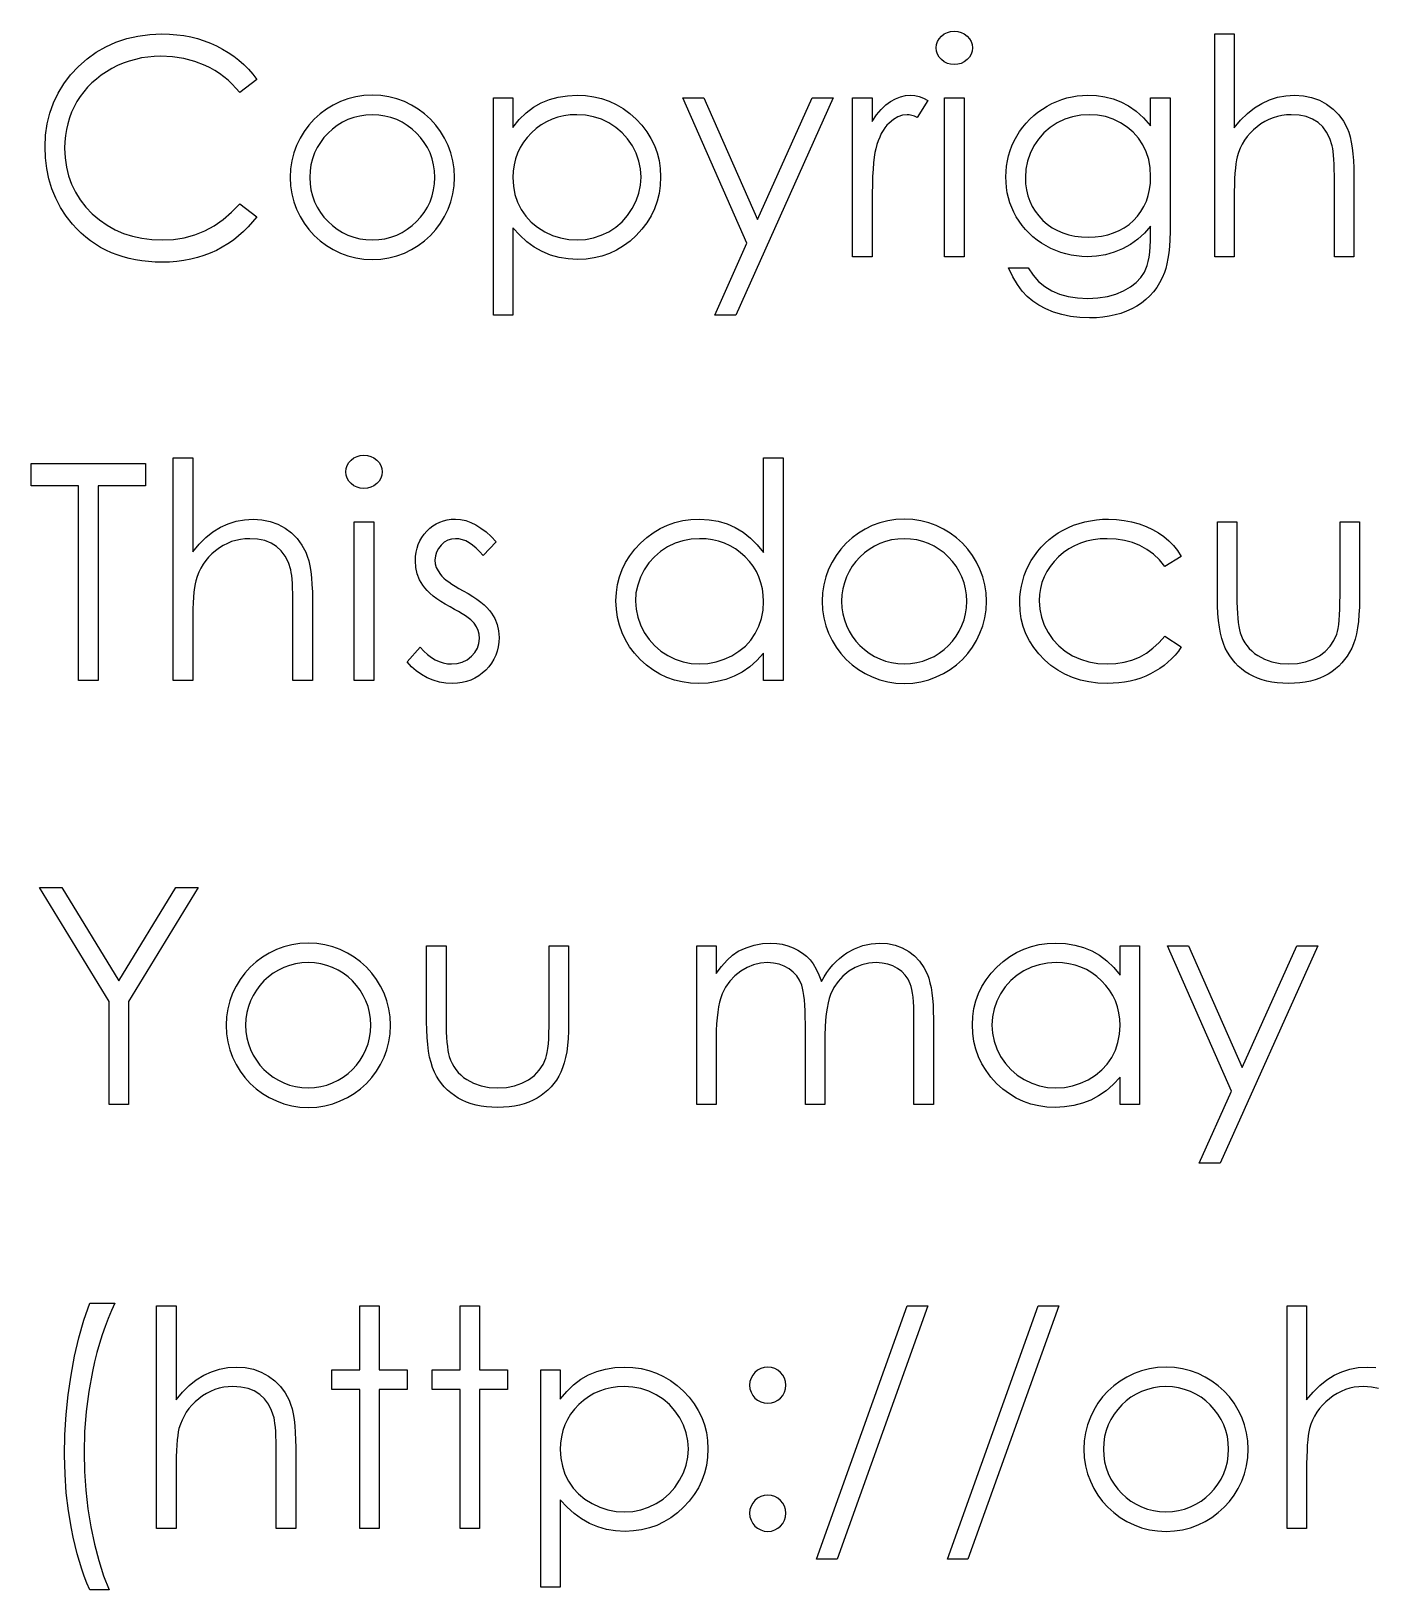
# Model space of a CAD drawing. Header units: millimetres. Extents: x -111 to 182, y -25 to 94.
# Drawn here: x -110.75 to -89.1, y 69.01 to 94.13 of the extents above; entities that cross this region are included whole.
import ezdxf

# ---------------------------------------------------------------- set-up
doc = ezdxf.new("R2010")
doc.units = ezdxf.units.MM

msp = doc.modelspace()

# ---------------------------------------------------------------- linework, layer by layer
at = {"color": 7, "linetype": 'Continuous', "flags": 128}
for points in [[(-107.112, 93.35), (-107.387, 93.14), (-107.387, 93.14), (-107.447, 93.209), (-107.509, 93.274), (-107.574, 93.335), (-107.642, 93.392), (-107.714, 93.444), (-107.787, 93.492), (-107.864, 93.535), (-107.944, 93.574), (-108.111, 93.64), (-108.286, 93.686), (-108.468, 93.714), (-108.659, 93.723), (-108.659, 93.723), (-108.764, 93.72), (-108.868, 93.71), (-108.969, 93.695), (-109.068, 93.673), (-109.166, 93.645), (-109.262, 93.612), (-109.355, 93.571), (-109.447, 93.525), (-109.535, 93.473), (-109.618, 93.417), (-109.696, 93.356), (-109.769, 93.292), (-109.837, 93.223), (-109.899, 93.15), (-109.957, 93.072), (-110.009, 92.991), (-110.056, 92.906), (-110.096, 92.819), (-110.13, 92.729), (-110.158, 92.636), (-110.18, 92.54), (-110.196, 92.443), (-110.205, 92.342), (-110.208, 92.239), (-110.208, 92.239), (-110.201, 92.084), (-110.18, 91.936), (-110.146, 91.794), (-110.097, 91.66), (-110.034, 91.531), (-109.957, 91.409), (-109.867, 91.293), (-109.762, 91.184), (-109.647, 91.085), (-109.525, 90.999), (-109.395, 90.927), (-109.258, 90.867), (-109.114, 90.821), (-108.962, 90.788), (-108.803, 90.768), (-108.637, 90.762), (-108.637, 90.762), (-108.454, 90.771), (-108.279, 90.798), (-108.111, 90.844), (-107.951, 90.907), (-107.799, 90.989), (-107.653, 91.09), (-107.517, 91.208), (-107.387, 91.345), (-107.387, 91.345), (-107.112, 91.137), (-107.112, 91.137), (-107.179, 91.052), (-107.251, 90.971), (-107.326, 90.896), (-107.405, 90.826), (-107.489, 90.76), (-107.576, 90.7), (-107.668, 90.644), (-107.763, 90.594), (-107.862, 90.549), (-107.964, 90.511), (-108.068, 90.478), (-108.176, 90.45), (-108.286, 90.429), (-108.4, 90.414), (-108.516, 90.405), (-108.635, 90.403), (-108.635, 90.403), (-108.748, 90.405), (-108.858, 90.412), (-108.964, 90.424), (-109.068, 90.441), (-109.169, 90.462), (-109.267, 90.489), (-109.361, 90.52), (-109.453, 90.555), (-109.542, 90.596), (-109.628, 90.642), (-109.71, 90.692), (-109.79, 90.747), (-109.867, 90.806), (-109.94, 90.871), (-110.011, 90.94), (-110.079, 91.015), (-110.079, 91.015), (-110.182, 91.147), (-110.273, 91.287), (-110.349, 91.433), (-110.412, 91.585), (-110.46, 91.745), (-110.494, 91.911), (-110.515, 92.083), (-110.522, 92.263), (-110.522, 92.263), (-110.514, 92.451), (-110.489, 92.632), (-110.447, 92.805), (-110.388, 92.971), (-110.313, 93.129), (-110.22, 93.279), (-110.112, 93.422), (-109.985, 93.557), (-109.846, 93.68), (-109.7, 93.787), (-109.544, 93.877), (-109.38, 93.951), (-109.208, 94.008), (-109.027, 94.049), (-108.837, 94.074), (-108.639, 94.082), (-108.639, 94.082), (-108.519, 94.079), (-108.401, 94.07), (-108.286, 94.055), (-108.175, 94.034), (-108.066, 94.007), (-107.96, 93.973), (-107.857, 93.934), (-107.758, 93.889), (-107.662, 93.839), (-107.57, 93.783), (-107.482, 93.723), (-107.4, 93.659), (-107.321, 93.588), (-107.247, 93.514), (-107.177, 93.434), (-107.112, 93.35)], [(-95.873, 94.127), (-95.815, 94.122), (-95.761, 94.107), (-95.711, 94.082), (-95.666, 94.048), (-95.628, 94.006), (-95.602, 93.96), (-95.586, 93.91), (-95.58, 93.856), (-95.58, 93.856), (-95.586, 93.804), (-95.602, 93.755), (-95.628, 93.709), (-95.666, 93.668), (-95.711, 93.633), (-95.761, 93.608), (-95.815, 93.593), (-95.873, 93.588), (-95.873, 93.588), (-95.931, 93.593), (-95.983, 93.608), (-96.033, 93.633), (-96.078, 93.668), (-96.115, 93.709), (-96.142, 93.755), (-96.158, 93.804), (-96.163, 93.856), (-96.163, 93.856), (-96.158, 93.91), (-96.142, 93.96), (-96.115, 94.006), (-96.078, 94.048), (-96.033, 94.082), (-95.983, 94.107), (-95.931, 94.122), (-95.873, 94.127)], [(-91.676, 94.082), (-91.362, 94.082), (-91.362, 94.082), (-91.362, 92.567), (-91.362, 92.567), (-91.258, 92.691), (-91.149, 92.798), (-91.035, 92.889), (-90.916, 92.963), (-90.792, 93.021), (-90.662, 93.062), (-90.528, 93.086), (-90.389, 93.095), (-90.389, 93.095), (-90.247, 93.086), (-90.114, 93.059), (-89.989, 93.014), (-89.873, 92.95), (-89.768, 92.872), (-89.677, 92.781), (-89.601, 92.678), (-89.54, 92.562), (-89.515, 92.497), (-89.493, 92.422), (-89.475, 92.34), (-89.459, 92.249), (-89.448, 92.149), (-89.44, 92.041), (-89.434, 91.924), (-89.433, 91.798), (-89.433, 91.798), (-89.433, 90.492), (-89.433, 90.492), (-89.747, 90.492), (-89.747, 90.492), (-89.747, 91.695), (-89.747, 91.695), (-89.747, 91.8), (-89.749, 91.895), (-89.752, 91.981), (-89.756, 92.059), (-89.761, 92.127), (-89.767, 92.186), (-89.775, 92.237), (-89.783, 92.277), (-89.783, 92.277), (-89.821, 92.395), (-89.872, 92.498), (-89.935, 92.584), (-90.011, 92.655), (-90.1, 92.71), (-90.202, 92.749), (-90.317, 92.773), (-90.444, 92.781), (-90.444, 92.781), (-90.52, 92.778), (-90.594, 92.769), (-90.666, 92.753), (-90.735, 92.732), (-90.803, 92.704), (-90.869, 92.671), (-90.932, 92.631), (-90.994, 92.586), (-91.052, 92.535), (-91.105, 92.483), (-91.152, 92.427), (-91.195, 92.368), (-91.232, 92.306), (-91.265, 92.242), (-91.292, 92.174), (-91.314, 92.103), (-91.314, 92.103), (-91.325, 92.052), (-91.335, 91.991), (-91.343, 91.92), (-91.35, 91.839), (-91.355, 91.749), (-91.359, 91.648), (-91.361, 91.538), (-91.362, 91.417), (-91.362, 91.417), (-91.362, 90.492), (-91.362, 90.492), (-91.676, 90.492), (-91.676, 90.492), (-91.676, 94.082)], [(-103.298, 93.05), (-102.984, 93.05), (-102.984, 93.05), (-102.984, 92.577), (-102.984, 92.577), (-102.881, 92.703), (-102.771, 92.81), (-102.653, 92.9), (-102.527, 92.971), (-102.394, 93.025), (-102.254, 93.064), (-102.106, 93.087), (-101.95, 93.095), (-101.95, 93.095), (-101.814, 93.089), (-101.683, 93.071), (-101.556, 93.041), (-101.435, 92.998), (-101.319, 92.944), (-101.208, 92.878), (-101.101, 92.799), (-101, 92.709), (-100.908, 92.61), (-100.828, 92.505), (-100.76, 92.397), (-100.705, 92.283), (-100.661, 92.164), (-100.63, 92.04), (-100.612, 91.911), (-100.606, 91.778), (-100.606, 91.778), (-100.612, 91.642), (-100.63, 91.511), (-100.66, 91.386), (-100.703, 91.265), (-100.759, 91.149), (-100.826, 91.039), (-100.905, 90.935), (-100.997, 90.835), (-101.097, 90.744), (-101.202, 90.665), (-101.313, 90.599), (-101.428, 90.544), (-101.549, 90.502), (-101.674, 90.472), (-101.805, 90.454), (-101.941, 90.447), (-101.941, 90.447), (-102.093, 90.455), (-102.239, 90.48), (-102.379, 90.519), (-102.513, 90.575), (-102.64, 90.647), (-102.761, 90.734), (-102.875, 90.837), (-102.984, 90.956), (-102.984, 90.956), (-102.984, 89.55), (-102.984, 89.55), (-103.298, 89.55), (-103.298, 89.55), (-103.298, 93.05)], [(-100.247, 93.05), (-99.908, 93.05), (-99.908, 93.05), (-99.042, 91.091), (-99.042, 91.091), (-98.163, 93.05), (-98.163, 93.05), (-97.824, 93.05), (-97.824, 93.05), (-99.394, 89.55), (-99.394, 89.55), (-99.733, 89.55), (-99.733, 89.55), (-99.213, 90.71), (-99.213, 90.71), (-100.247, 93.05)], [(-97.51, 93.05), (-97.195, 93.05), (-97.195, 93.05), (-97.195, 92.673), (-97.195, 92.673), (-97.124, 92.777), (-97.05, 92.866), (-96.975, 92.938), (-96.898, 92.995), (-96.819, 93.039), (-96.738, 93.07), (-96.656, 93.089), (-96.571, 93.095), (-96.571, 93.095), (-96.506, 93.089), (-96.439, 93.073), (-96.37, 93.046), (-96.298, 93.007), (-96.298, 93.007), (-96.47, 92.735), (-96.47, 92.735), (-96.516, 92.755), (-96.558, 92.77), (-96.597, 92.778), (-96.631, 92.781), (-96.631, 92.781), (-96.706, 92.772), (-96.78, 92.747), (-96.853, 92.705), (-96.924, 92.646), (-96.958, 92.61), (-96.991, 92.57), (-97.02, 92.525), (-97.048, 92.475), (-97.074, 92.42), (-97.098, 92.361), (-97.12, 92.298), (-97.139, 92.23), (-97.139, 92.23), (-97.153, 92.169), (-97.164, 92.094), (-97.174, 92.005), (-97.181, 91.902), (-97.188, 91.785), (-97.192, 91.655), (-97.195, 91.51), (-97.195, 91.352), (-97.195, 91.352), (-97.195, 90.492), (-97.195, 90.492), (-97.51, 90.492), (-97.51, 90.492), (-97.51, 93.05)], [(-96.029, 93.05), (-95.715, 93.05), (-95.715, 93.05), (-95.715, 90.492), (-95.715, 90.492), (-96.029, 90.492), (-96.029, 90.492), (-96.029, 93.05)], [(-92.708, 93.05), (-92.394, 93.05), (-92.394, 93.05), (-92.394, 91.02), (-92.394, 91.02), (-92.396, 90.891), (-92.4, 90.77), (-92.407, 90.658), (-92.417, 90.556), (-92.431, 90.462), (-92.447, 90.378), (-92.466, 90.302), (-92.487, 90.236), (-92.487, 90.236), (-92.522, 90.15), (-92.563, 90.07), (-92.609, 89.995), (-92.662, 89.925), (-92.721, 89.86), (-92.785, 89.8), (-92.855, 89.744), (-92.931, 89.694), (-93.012, 89.65), (-93.097, 89.612), (-93.186, 89.579), (-93.279, 89.553), (-93.376, 89.532), (-93.477, 89.517), (-93.582, 89.508), (-93.691, 89.505), (-93.691, 89.505), (-93.849, 89.511), (-93.999, 89.529), (-94.141, 89.558), (-94.275, 89.599), (-94.399, 89.65), (-94.51, 89.709), (-94.609, 89.776), (-94.697, 89.851), (-94.777, 89.939), (-94.853, 90.045), (-94.927, 90.17), (-94.997, 90.313), (-94.997, 90.313), (-94.683, 90.313), (-94.683, 90.313), (-94.603, 90.195), (-94.513, 90.094), (-94.412, 90.009), (-94.301, 89.94), (-94.176, 89.887), (-94.038, 89.849), (-93.887, 89.827), (-93.721, 89.819), (-93.721, 89.819), (-93.557, 89.827), (-93.406, 89.849), (-93.268, 89.887), (-93.144, 89.94), (-93.035, 90.004), (-92.942, 90.077), (-92.867, 90.156), (-92.809, 90.244), (-92.785, 90.294), (-92.764, 90.351), (-92.748, 90.415), (-92.733, 90.487), (-92.722, 90.567), (-92.715, 90.654), (-92.71, 90.748), (-92.708, 90.85), (-92.708, 90.85), (-92.708, 90.982), (-92.708, 90.982), (-92.806, 90.871), (-92.914, 90.773), (-93.033, 90.689), (-93.162, 90.619), (-93.298, 90.563), (-93.438, 90.524), (-93.582, 90.5), (-93.73, 90.492), (-93.73, 90.492), (-93.818, 90.495), (-93.904, 90.504), (-93.989, 90.517), (-94.073, 90.536), (-94.155, 90.56), (-94.235, 90.59), (-94.315, 90.626), (-94.393, 90.666), (-94.468, 90.712), (-94.539, 90.761), (-94.605, 90.813), (-94.668, 90.87), (-94.725, 90.931), (-94.779, 90.994), (-94.828, 91.062), (-94.873, 91.134), (-94.912, 91.208), (-94.946, 91.285), (-94.976, 91.362), (-95, 91.442), (-95.018, 91.524), (-95.031, 91.607), (-95.039, 91.693), (-95.042, 91.78), (-95.042, 91.78), (-95.039, 91.866), (-95.03, 91.953), (-95.017, 92.037), (-94.997, 92.12), (-94.973, 92.201), (-94.943, 92.281), (-94.907, 92.359), (-94.866, 92.436), (-94.819, 92.51), (-94.769, 92.58), (-94.714, 92.646), (-94.655, 92.709), (-94.592, 92.767), (-94.525, 92.821), (-94.453, 92.871), (-94.378, 92.917), (-94.299, 92.959), (-94.22, 92.995), (-94.139, 93.025), (-94.058, 93.051), (-93.975, 93.07), (-93.891, 93.084), (-93.806, 93.092), (-93.721, 93.095), (-93.721, 93.095), (-93.58, 93.088), (-93.444, 93.068), (-93.313, 93.034), (-93.186, 92.986), (-93.064, 92.922), (-92.942, 92.836), (-92.825, 92.73), (-92.708, 92.603), (-92.708, 92.603), (-92.708, 93.05)], [(-101.953, 92.781), (-102.06, 92.777), (-102.162, 92.763), (-102.26, 92.74), (-102.354, 92.708), (-102.444, 92.667), (-102.529, 92.617), (-102.61, 92.558), (-102.687, 92.49), (-102.756, 92.415), (-102.816, 92.336), (-102.868, 92.251), (-102.91, 92.163), (-102.942, 92.071), (-102.965, 91.973), (-102.979, 91.871), (-102.984, 91.766), (-102.984, 91.766), (-102.975, 91.627), (-102.951, 91.496), (-102.91, 91.371), (-102.851, 91.254), (-102.778, 91.146), (-102.689, 91.05), (-102.587, 90.966), (-102.471, 90.894), (-102.345, 90.836), (-102.216, 90.794), (-102.084, 90.77), (-101.948, 90.762), (-101.948, 90.762), (-101.815, 90.77), (-101.686, 90.795), (-101.561, 90.837), (-101.44, 90.895), (-101.327, 90.969), (-101.226, 91.056), (-101.138, 91.156), (-101.061, 91.27), (-101, 91.392), (-100.955, 91.517), (-100.929, 91.644), (-100.92, 91.775), (-100.92, 91.775), (-100.928, 91.906), (-100.955, 92.033), (-100.998, 92.158), (-101.06, 92.279), (-101.136, 92.392), (-101.224, 92.49), (-101.324, 92.577), (-101.437, 92.649), (-101.558, 92.706), (-101.684, 92.748), (-101.816, 92.772), (-101.953, 92.781)], [(-93.695, 92.781), (-93.833, 92.772), (-93.965, 92.747), (-94.092, 92.706), (-94.215, 92.647), (-94.329, 92.574), (-94.429, 92.488), (-94.516, 92.389), (-94.591, 92.277), (-94.651, 92.157), (-94.693, 92.032), (-94.719, 91.902), (-94.727, 91.767), (-94.727, 91.767), (-94.723, 91.665), (-94.71, 91.568), (-94.688, 91.475), (-94.657, 91.387), (-94.617, 91.303), (-94.569, 91.224), (-94.512, 91.149), (-94.446, 91.078), (-94.373, 91.015), (-94.294, 90.959), (-94.21, 90.913), (-94.122, 90.874), (-94.028, 90.845), (-93.928, 90.823), (-93.824, 90.811), (-93.714, 90.806), (-93.714, 90.806), (-93.604, 90.811), (-93.498, 90.823), (-93.399, 90.844), (-93.305, 90.874), (-93.217, 90.912), (-93.134, 90.959), (-93.056, 91.013), (-92.984, 91.076), (-92.92, 91.146), (-92.864, 91.222), (-92.816, 91.303), (-92.777, 91.388), (-92.747, 91.479), (-92.726, 91.576), (-92.712, 91.678), (-92.708, 91.785), (-92.708, 91.785), (-92.716, 91.925), (-92.74, 92.056), (-92.78, 92.18), (-92.835, 92.296), (-92.905, 92.402), (-92.989, 92.497), (-93.085, 92.58), (-93.195, 92.65), (-93.313, 92.707), (-93.436, 92.749), (-93.564, 92.772), (-93.695, 92.781)], [(-108.458, 87.249), (-108.144, 87.249), (-108.144, 87.249), (-108.144, 85.734), (-108.144, 85.734), (-108.04, 85.858), (-107.931, 85.965), (-107.817, 86.056), (-107.698, 86.13), (-107.574, 86.187), (-107.444, 86.229), (-107.311, 86.253), (-107.171, 86.262), (-107.171, 86.262), (-107.029, 86.252), (-106.896, 86.226), (-106.771, 86.18), (-106.655, 86.117), (-106.55, 86.039), (-106.459, 85.948), (-106.383, 85.844), (-106.322, 85.729), (-106.297, 85.663), (-106.275, 85.589), (-106.257, 85.507), (-106.241, 85.416), (-106.23, 85.316), (-106.222, 85.208), (-106.216, 85.091), (-106.215, 84.965), (-106.215, 84.965), (-106.215, 83.659), (-106.215, 83.659), (-106.529, 83.659), (-106.529, 83.659), (-106.529, 84.862), (-106.529, 84.862), (-106.529, 84.967), (-106.531, 85.062), (-106.534, 85.148), (-106.538, 85.226), (-106.543, 85.294), (-106.549, 85.353), (-106.557, 85.403), (-106.565, 85.444), (-106.565, 85.444), (-106.603, 85.562), (-106.654, 85.664), (-106.717, 85.75), (-106.793, 85.821), (-106.882, 85.877), (-106.984, 85.916), (-107.099, 85.94), (-107.226, 85.947), (-107.226, 85.947), (-107.302, 85.945), (-107.376, 85.936), (-107.448, 85.92), (-107.517, 85.899), (-107.585, 85.871), (-107.651, 85.838), (-107.714, 85.798), (-107.776, 85.753), (-107.834, 85.702), (-107.887, 85.649), (-107.935, 85.593), (-107.977, 85.534), (-108.014, 85.473), (-108.047, 85.408), (-108.074, 85.34), (-108.096, 85.27), (-108.096, 85.27), (-108.107, 85.219), (-108.117, 85.158), (-108.125, 85.087), (-108.132, 85.006), (-108.137, 84.915), (-108.141, 84.814), (-108.143, 84.704), (-108.144, 84.584), (-108.144, 84.584), (-108.144, 83.659), (-108.144, 83.659), (-108.458, 83.659), (-108.458, 83.659), (-108.458, 87.249)], [(-105.386, 87.294), (-105.328, 87.289), (-105.274, 87.274), (-105.224, 87.249), (-105.179, 87.214), (-105.141, 87.173), (-105.115, 87.127), (-105.098, 87.077), (-105.093, 87.023), (-105.093, 87.023), (-105.098, 86.97), (-105.115, 86.921), (-105.141, 86.876), (-105.179, 86.834), (-105.224, 86.8), (-105.274, 86.775), (-105.328, 86.76), (-105.386, 86.755), (-105.386, 86.755), (-105.443, 86.76), (-105.496, 86.775), (-105.546, 86.8), (-105.591, 86.834), (-105.628, 86.876), (-105.654, 86.921), (-105.671, 86.97), (-105.676, 87.023), (-105.676, 87.023), (-105.671, 87.077), (-105.654, 87.127), (-105.628, 87.173), (-105.591, 87.214), (-105.546, 87.249), (-105.496, 87.274), (-105.443, 87.289), (-105.386, 87.294)], [(-98.631, 87.249), (-98.631, 83.659), (-98.631, 83.659), (-98.945, 83.659), (-98.945, 83.659), (-98.945, 84.101), (-98.945, 84.101), (-99.054, 83.984), (-99.168, 83.883), (-99.29, 83.798), (-99.418, 83.731), (-99.552, 83.68), (-99.691, 83.644), (-99.838, 83.621), (-99.99, 83.614), (-99.99, 83.614), (-100.125, 83.62), (-100.256, 83.639), (-100.381, 83.669), (-100.502, 83.711), (-100.617, 83.766), (-100.728, 83.832), (-100.833, 83.911), (-100.933, 84.002), (-101.025, 84.101), (-101.104, 84.206), (-101.171, 84.316), (-101.226, 84.432), (-101.269, 84.552), (-101.299, 84.678), (-101.317, 84.809), (-101.324, 84.945), (-101.324, 84.945), (-101.317, 85.078), (-101.299, 85.207), (-101.268, 85.33), (-101.225, 85.45), (-101.169, 85.563), (-101.102, 85.672), (-101.022, 85.776), (-100.93, 85.875), (-100.829, 85.966), (-100.722, 86.044), (-100.611, 86.111), (-100.495, 86.165), (-100.374, 86.208), (-100.247, 86.238), (-100.116, 86.255), (-99.98, 86.262), (-99.98, 86.262), (-99.824, 86.253), (-99.675, 86.228), (-99.534, 86.185), (-99.401, 86.126), (-99.276, 86.05), (-99.157, 85.958), (-99.048, 85.848), (-98.945, 85.722), (-98.945, 85.722), (-98.945, 87.249), (-98.945, 87.249), (-98.631, 87.249)], [(-110.747, 86.8), (-110.747, 87.159), (-110.747, 87.159), (-108.907, 87.159), (-108.907, 87.159), (-108.907, 86.8), (-108.907, 86.8), (-109.67, 86.8), (-109.67, 86.8), (-109.67, 83.659), (-109.67, 83.659), (-109.984, 83.659), (-109.984, 83.659), (-109.984, 86.8), (-109.984, 86.8), (-110.747, 86.8)], [(-105.542, 86.217), (-105.227, 86.217), (-105.227, 86.217), (-105.227, 83.659), (-105.227, 83.659), (-105.542, 83.659), (-105.542, 83.659), (-105.542, 86.217)], [(-103.253, 85.898), (-103.466, 85.678), (-103.466, 85.678), (-103.522, 85.741), (-103.578, 85.796), (-103.635, 85.842), (-103.689, 85.88), (-103.745, 85.91), (-103.799, 85.931), (-103.854, 85.943), (-103.908, 85.947), (-103.908, 85.947), (-103.974, 85.941), (-104.035, 85.921), (-104.092, 85.889), (-104.143, 85.844), (-104.186, 85.79), (-104.216, 85.732), (-104.234, 85.67), (-104.24, 85.603), (-104.24, 85.603), (-104.235, 85.543), (-104.219, 85.485), (-104.191, 85.427), (-104.153, 85.371), (-104.153, 85.371), (-104.129, 85.342), (-104.098, 85.313), (-104.062, 85.281), (-104.019, 85.249), (-103.97, 85.215), (-103.915, 85.181), (-103.855, 85.145), (-103.788, 85.107), (-103.788, 85.107), (-103.707, 85.061), (-103.632, 85.016), (-103.564, 84.97), (-103.503, 84.925), (-103.449, 84.88), (-103.402, 84.836), (-103.361, 84.792), (-103.327, 84.749), (-103.327, 84.749), (-103.276, 84.658), (-103.238, 84.562), (-103.216, 84.46), (-103.208, 84.353), (-103.208, 84.353), (-103.212, 84.277), (-103.222, 84.204), (-103.238, 84.134), (-103.262, 84.068), (-103.292, 84.003), (-103.329, 83.942), (-103.372, 83.884), (-103.423, 83.829), (-103.478, 83.778), (-103.536, 83.735), (-103.598, 83.698), (-103.663, 83.668), (-103.732, 83.644), (-103.804, 83.627), (-103.879, 83.618), (-103.958, 83.614), (-103.958, 83.614), (-104.064, 83.62), (-104.167, 83.637), (-104.268, 83.666), (-104.367, 83.706), (-104.46, 83.756), (-104.545, 83.816), (-104.621, 83.884), (-104.689, 83.96), (-104.689, 83.96), (-104.481, 84.197), (-104.481, 84.197), (-104.42, 84.134), (-104.359, 84.08), (-104.297, 84.033), (-104.235, 83.996), (-104.171, 83.966), (-104.106, 83.945), (-104.04, 83.932), (-103.974, 83.928), (-103.974, 83.928), (-103.883, 83.936), (-103.8, 83.959), (-103.724, 83.997), (-103.654, 84.051), (-103.597, 84.115), (-103.555, 84.185), (-103.531, 84.259), (-103.522, 84.34), (-103.522, 84.34), (-103.528, 84.406), (-103.544, 84.469), (-103.571, 84.528), (-103.609, 84.584), (-103.609, 84.584), (-103.633, 84.61), (-103.665, 84.639), (-103.703, 84.67), (-103.748, 84.702), (-103.8, 84.736), (-103.859, 84.771), (-103.924, 84.808), (-103.996, 84.847), (-103.996, 84.847), (-104.074, 84.892), (-104.146, 84.936), (-104.21, 84.98), (-104.269, 85.023), (-104.321, 85.067), (-104.366, 85.11), (-104.405, 85.154), (-104.437, 85.197), (-104.437, 85.197), (-104.489, 85.286), (-104.525, 85.382), (-104.547, 85.483), (-104.554, 85.591), (-104.554, 85.591), (-104.552, 85.661), (-104.543, 85.729), (-104.528, 85.793), (-104.509, 85.855), (-104.483, 85.913), (-104.451, 85.968), (-104.414, 86.021), (-104.371, 86.07), (-104.324, 86.115), (-104.273, 86.154), (-104.22, 86.187), (-104.164, 86.214), (-104.104, 86.235), (-104.042, 86.25), (-103.977, 86.259), (-103.908, 86.262), (-103.908, 86.262), (-103.827, 86.256), (-103.745, 86.239), (-103.663, 86.21), (-103.581, 86.17), (-103.5, 86.119), (-103.418, 86.057), (-103.335, 85.983), (-103.253, 85.898)], [(-92.215, 85.662), (-92.478, 85.499), (-92.478, 85.499), (-92.567, 85.604), (-92.664, 85.695), (-92.769, 85.772), (-92.881, 85.835), (-93.001, 85.884), (-93.13, 85.919), (-93.265, 85.94), (-93.409, 85.947), (-93.409, 85.947), (-93.524, 85.943), (-93.634, 85.929), (-93.74, 85.906), (-93.84, 85.875), (-93.935, 85.833), (-94.026, 85.783), (-94.111, 85.724), (-94.192, 85.655), (-94.265, 85.58), (-94.328, 85.501), (-94.382, 85.418), (-94.425, 85.331), (-94.46, 85.241), (-94.483, 85.146), (-94.498, 85.047), (-94.503, 84.945), (-94.503, 84.945), (-94.494, 84.811), (-94.467, 84.681), (-94.422, 84.555), (-94.36, 84.433), (-94.282, 84.32), (-94.19, 84.22), (-94.085, 84.134), (-93.967, 84.061), (-93.838, 84.003), (-93.702, 83.961), (-93.558, 83.937), (-93.407, 83.928), (-93.407, 83.928), (-93.268, 83.935), (-93.135, 83.956), (-93.01, 83.991), (-92.89, 84.04), (-92.777, 84.103), (-92.671, 84.181), (-92.571, 84.272), (-92.478, 84.377), (-92.478, 84.377), (-92.215, 84.204), (-92.215, 84.204), (-92.262, 84.136), (-92.314, 84.072), (-92.37, 84.012), (-92.43, 83.956), (-92.493, 83.903), (-92.561, 83.855), (-92.633, 83.81), (-92.708, 83.769), (-92.786, 83.733), (-92.867, 83.701), (-92.951, 83.674), (-93.038, 83.653), (-93.127, 83.636), (-93.219, 83.624), (-93.314, 83.616), (-93.411, 83.614), (-93.411, 83.614), (-93.56, 83.62), (-93.702, 83.638), (-93.837, 83.667), (-93.966, 83.709), (-94.089, 83.762), (-94.205, 83.827), (-94.315, 83.904), (-94.418, 83.993), (-94.512, 84.091), (-94.592, 84.194), (-94.661, 84.301), (-94.717, 84.414), (-94.761, 84.533), (-94.792, 84.655), (-94.811, 84.784), (-94.817, 84.917), (-94.817, 84.917), (-94.814, 85.007), (-94.805, 85.096), (-94.791, 85.184), (-94.77, 85.269), (-94.744, 85.354), (-94.712, 85.436), (-94.674, 85.517), (-94.631, 85.596), (-94.582, 85.673), (-94.528, 85.744), (-94.471, 85.812), (-94.408, 85.875), (-94.343, 85.934), (-94.272, 85.989), (-94.196, 86.039), (-94.117, 86.086), (-94.034, 86.127), (-93.949, 86.163), (-93.861, 86.193), (-93.77, 86.217), (-93.678, 86.237), (-93.583, 86.25), (-93.486, 86.259), (-93.386, 86.262), (-93.386, 86.262), (-93.26, 86.257), (-93.136, 86.242), (-93.015, 86.218), (-92.895, 86.184), (-92.782, 86.142), (-92.677, 86.094), (-92.581, 86.04), (-92.494, 85.98), (-92.415, 85.914), (-92.342, 85.839), (-92.275, 85.755), (-92.215, 85.662)], [(-91.631, 86.217), (-91.317, 86.217), (-91.317, 86.217), (-91.317, 85.03), (-91.317, 85.03), (-91.317, 84.926), (-91.314, 84.831), (-91.31, 84.743), (-91.305, 84.664), (-91.298, 84.594), (-91.289, 84.531), (-91.279, 84.478), (-91.267, 84.432), (-91.267, 84.432), (-91.246, 84.376), (-91.222, 84.322), (-91.192, 84.271), (-91.159, 84.223), (-91.122, 84.178), (-91.08, 84.137), (-91.034, 84.099), (-90.983, 84.064), (-90.873, 84.005), (-90.753, 83.962), (-90.622, 83.937), (-90.482, 83.928), (-90.482, 83.928), (-90.342, 83.937), (-90.213, 83.961), (-90.095, 84.003), (-89.989, 84.06), (-89.895, 84.131), (-89.818, 84.213), (-89.755, 84.305), (-89.709, 84.407), (-89.709, 84.407), (-89.697, 84.449), (-89.686, 84.501), (-89.677, 84.563), (-89.67, 84.636), (-89.664, 84.72), (-89.66, 84.813), (-89.658, 84.917), (-89.657, 85.03), (-89.657, 85.03), (-89.657, 86.217), (-89.657, 86.217), (-89.343, 86.217), (-89.343, 86.217), (-89.343, 84.971), (-89.343, 84.971), (-89.345, 84.845), (-89.351, 84.725), (-89.36, 84.614), (-89.374, 84.512), (-89.392, 84.416), (-89.414, 84.33), (-89.44, 84.251), (-89.469, 84.181), (-89.503, 84.116), (-89.54, 84.055), (-89.582, 83.998), (-89.627, 83.944), (-89.677, 83.893), (-89.73, 83.847), (-89.787, 83.803), (-89.849, 83.764), (-89.914, 83.729), (-89.984, 83.698), (-90.057, 83.673), (-90.134, 83.652), (-90.216, 83.635), (-90.302, 83.623), (-90.391, 83.616), (-90.485, 83.614), (-90.485, 83.614), (-90.578, 83.616), (-90.668, 83.623), (-90.754, 83.635), (-90.836, 83.652), (-90.913, 83.673), (-90.987, 83.698), (-91.057, 83.729), (-91.123, 83.764), (-91.185, 83.803), (-91.243, 83.847), (-91.297, 83.894), (-91.347, 83.944), (-91.392, 83.999), (-91.434, 84.057), (-91.471, 84.119), (-91.505, 84.184), (-91.535, 84.256), (-91.561, 84.336), (-91.582, 84.425), (-91.6, 84.521), (-91.614, 84.627), (-91.624, 84.741), (-91.629, 84.863), (-91.631, 84.995), (-91.631, 84.995), (-91.631, 86.217)], [(-99.976, 85.947), (-100.114, 85.939), (-100.245, 85.914), (-100.372, 85.873), (-100.493, 85.816), (-100.605, 85.743), (-100.705, 85.657), (-100.794, 85.558), (-100.87, 85.445), (-100.931, 85.325), (-100.974, 85.2), (-101.001, 85.072), (-101.01, 84.941), (-101.01, 84.941), (-101, 84.811), (-100.974, 84.683), (-100.93, 84.559), (-100.869, 84.437), (-100.791, 84.323), (-100.703, 84.223), (-100.602, 84.136), (-100.489, 84.062), (-100.368, 84.003), (-100.243, 83.962), (-100.113, 83.937), (-99.979, 83.928), (-99.979, 83.928), (-99.843, 83.937), (-99.71, 83.961), (-99.582, 84.003), (-99.457, 84.061), (-99.342, 84.133), (-99.239, 84.217), (-99.152, 84.313), (-99.079, 84.42), (-99.02, 84.537), (-98.978, 84.662), (-98.954, 84.793), (-98.945, 84.932), (-98.945, 84.932), (-98.95, 85.038), (-98.964, 85.14), (-98.988, 85.237), (-99.02, 85.33), (-99.062, 85.418), (-99.113, 85.502), (-99.173, 85.581), (-99.243, 85.656), (-99.32, 85.724), (-99.4, 85.784), (-99.486, 85.834), (-99.575, 85.875), (-99.669, 85.907), (-99.767, 85.929), (-99.87, 85.943), (-99.976, 85.947)], [(-110.612, 80.326), (-110.252, 80.326), (-110.252, 80.326), (-109.333, 78.822), (-109.333, 78.822), (-108.414, 80.326), (-108.414, 80.326), (-108.054, 80.326), (-108.054, 80.326), (-109.176, 78.489), (-109.176, 78.489), (-109.176, 76.826), (-109.176, 76.826), (-109.49, 76.826), (-109.49, 76.826), (-109.49, 78.489), (-109.49, 78.489), (-110.612, 80.326)], [(-100.022, 79.383), (-99.708, 79.383), (-99.708, 79.383), (-99.708, 78.939), (-99.708, 78.939), (-99.621, 79.054), (-99.533, 79.152), (-99.444, 79.233), (-99.353, 79.298), (-99.353, 79.298), (-99.227, 79.355), (-99.096, 79.396), (-98.963, 79.42), (-98.826, 79.428), (-98.826, 79.428), (-98.734, 79.423), (-98.644, 79.41), (-98.556, 79.387), (-98.471, 79.355), (-98.391, 79.315), (-98.319, 79.269), (-98.253, 79.217), (-98.197, 79.159), (-98.145, 79.092), (-98.097, 79.011), (-98.053, 78.918), (-98.012, 78.811), (-98.012, 78.811), (-97.97, 78.884), (-97.925, 78.953), (-97.878, 79.017), (-97.828, 79.077), (-97.775, 79.132), (-97.721, 79.183), (-97.663, 79.229), (-97.603, 79.27), (-97.478, 79.339), (-97.348, 79.389), (-97.214, 79.418), (-97.074, 79.428), (-97.074, 79.428), (-96.946, 79.42), (-96.825, 79.395), (-96.712, 79.353), (-96.607, 79.295), (-96.513, 79.222), (-96.431, 79.136), (-96.362, 79.037), (-96.306, 78.924), (-96.283, 78.861), (-96.264, 78.79), (-96.247, 78.712), (-96.233, 78.627), (-96.222, 78.534), (-96.215, 78.434), (-96.21, 78.326), (-96.208, 78.211), (-96.208, 78.211), (-96.208, 76.826), (-96.208, 76.826), (-96.522, 76.826), (-96.522, 76.826), (-96.522, 78.212), (-96.522, 78.212), (-96.523, 78.311), (-96.526, 78.401), (-96.531, 78.483), (-96.537, 78.557), (-96.545, 78.623), (-96.556, 78.682), (-96.568, 78.732), (-96.582, 78.774), (-96.617, 78.847), (-96.663, 78.913), (-96.719, 78.97), (-96.785, 79.021), (-96.86, 79.062), (-96.943, 79.091), (-97.032, 79.108), (-97.129, 79.114), (-97.129, 79.114), (-97.247, 79.106), (-97.36, 79.079), (-97.469, 79.036), (-97.572, 78.974), (-97.666, 78.898), (-97.746, 78.811), (-97.812, 78.711), (-97.866, 78.6), (-97.887, 78.537), (-97.906, 78.464), (-97.922, 78.381), (-97.935, 78.289), (-97.945, 78.187), (-97.953, 78.074), (-97.957, 77.952), (-97.958, 77.821), (-97.958, 77.821), (-97.958, 76.826), (-97.958, 76.826), (-98.272, 76.826), (-98.272, 76.826), (-98.272, 78.126), (-98.272, 78.126), (-98.273, 78.236), (-98.276, 78.338), (-98.281, 78.43), (-98.287, 78.513), (-98.295, 78.586), (-98.305, 78.65), (-98.317, 78.705), (-98.331, 78.751), (-98.366, 78.829), (-98.411, 78.9), (-98.468, 78.961), (-98.535, 79.015), (-98.611, 79.058), (-98.694, 79.09), (-98.784, 79.108), (-98.881, 79.114), (-98.881, 79.114), (-98.995, 79.106), (-99.105, 79.08), (-99.211, 79.037), (-99.314, 78.977), (-99.407, 78.903), (-99.489, 78.817), (-99.557, 78.719), (-99.612, 78.609), (-99.634, 78.548), (-99.654, 78.479), (-99.67, 78.402), (-99.684, 78.317), (-99.695, 78.225), (-99.702, 78.125), (-99.707, 78.018), (-99.708, 77.902), (-99.708, 77.902), (-99.708, 76.826), (-99.708, 76.826), (-100.022, 76.826), (-100.022, 76.826), (-100.022, 79.383)], [(-92.888, 79.383), (-92.888, 76.826), (-92.888, 76.826), (-93.202, 76.826), (-93.202, 76.826), (-93.202, 77.268), (-93.202, 77.268), (-93.311, 77.15), (-93.425, 77.049), (-93.547, 76.965), (-93.674, 76.898), (-93.808, 76.847), (-93.948, 76.81), (-94.094, 76.788), (-94.247, 76.781), (-94.247, 76.781), (-94.382, 76.787), (-94.512, 76.805), (-94.638, 76.835), (-94.758, 76.878), (-94.873, 76.932), (-94.984, 76.999), (-95.089, 77.077), (-95.19, 77.168), (-95.281, 77.268), (-95.361, 77.373), (-95.427, 77.483), (-95.483, 77.598), (-95.525, 77.719), (-95.556, 77.844), (-95.574, 77.975), (-95.58, 78.111), (-95.58, 78.111), (-95.574, 78.245), (-95.556, 78.374), (-95.525, 78.497), (-95.481, 78.616), (-95.426, 78.73), (-95.358, 78.839), (-95.279, 78.943), (-95.186, 79.042), (-95.085, 79.132), (-94.978, 79.211), (-94.868, 79.277), (-94.751, 79.331), (-94.63, 79.374), (-94.504, 79.404), (-94.373, 79.422), (-94.237, 79.428), (-94.237, 79.428), (-94.08, 79.42), (-93.932, 79.397), (-93.791, 79.358), (-93.658, 79.304), (-93.532, 79.233), (-93.414, 79.144), (-93.304, 79.036), (-93.202, 78.91), (-93.202, 78.91), (-93.202, 79.383), (-93.202, 79.383), (-92.888, 79.383)], [(-104.375, 79.383), (-104.061, 79.383), (-104.061, 79.383), (-104.061, 78.197), (-104.061, 78.197), (-104.06, 78.093), (-104.058, 77.997), (-104.054, 77.91), (-104.048, 77.83), (-104.041, 77.76), (-104.033, 77.698), (-104.023, 77.645), (-104.011, 77.599), (-104.011, 77.599), (-103.99, 77.542), (-103.965, 77.488), (-103.936, 77.438), (-103.903, 77.39), (-103.865, 77.345), (-103.823, 77.304), (-103.778, 77.265), (-103.727, 77.23), (-103.617, 77.171), (-103.496, 77.129), (-103.366, 77.103), (-103.226, 77.095), (-103.226, 77.095), (-103.086, 77.103), (-102.957, 77.128), (-102.839, 77.169), (-102.732, 77.227), (-102.639, 77.297), (-102.561, 77.38), (-102.499, 77.471), (-102.452, 77.574), (-102.452, 77.574), (-102.441, 77.616), (-102.43, 77.668), (-102.421, 77.73), (-102.413, 77.803), (-102.408, 77.886), (-102.404, 77.98), (-102.401, 78.083), (-102.401, 78.197), (-102.401, 78.197), (-102.401, 79.383), (-102.401, 79.383), (-102.086, 79.383), (-102.086, 79.383), (-102.086, 78.138), (-102.086, 78.138), (-102.089, 78.011), (-102.094, 77.892), (-102.104, 77.781), (-102.118, 77.678), (-102.136, 77.583), (-102.157, 77.497), (-102.183, 77.418), (-102.213, 77.347), (-102.246, 77.283), (-102.283, 77.222), (-102.326, 77.164), (-102.37, 77.11), (-102.42, 77.06), (-102.473, 77.014), (-102.531, 76.97), (-102.593, 76.931), (-102.658, 76.896), (-102.727, 76.865), (-102.801, 76.84), (-102.878, 76.819), (-102.96, 76.802), (-103.046, 76.79), (-103.135, 76.783), (-103.229, 76.781), (-103.229, 76.781), (-103.322, 76.783), (-103.412, 76.79), (-103.497, 76.802), (-103.579, 76.819), (-103.657, 76.84), (-103.731, 76.865), (-103.801, 76.896), (-103.867, 76.931), (-103.928, 76.97), (-103.987, 77.014), (-104.04, 77.061), (-104.09, 77.111), (-104.136, 77.166), (-104.177, 77.224), (-104.215, 77.286), (-104.249, 77.351), (-104.278, 77.422), (-104.304, 77.502), (-104.326, 77.591), (-104.343, 77.688), (-104.357, 77.794), (-104.367, 77.907), (-104.373, 78.03), (-104.375, 78.161), (-104.375, 78.161), (-104.375, 79.383)], [(-92.439, 79.383), (-92.1, 79.383), (-92.1, 79.383), (-91.234, 77.424), (-91.234, 77.424), (-90.355, 79.383), (-90.355, 79.383), (-90.016, 79.383), (-90.016, 79.383), (-91.586, 75.883), (-91.586, 75.883), (-91.926, 75.883), (-91.926, 75.883), (-91.405, 77.044), (-91.405, 77.044), (-92.439, 79.383)], [(-94.232, 79.114), (-94.37, 79.106), (-94.502, 79.081), (-94.628, 79.04), (-94.749, 78.982), (-94.861, 78.91), (-94.962, 78.824), (-95.05, 78.725), (-95.126, 78.612), (-95.187, 78.491), (-95.231, 78.367), (-95.258, 78.239), (-95.266, 78.108), (-95.266, 78.108), (-95.257, 77.978), (-95.231, 77.85), (-95.187, 77.725), (-95.125, 77.603), (-95.048, 77.49), (-94.96, 77.389), (-94.859, 77.302), (-94.746, 77.229), (-94.624, 77.17), (-94.499, 77.129), (-94.369, 77.103), (-94.235, 77.095), (-94.235, 77.095), (-94.099, 77.103), (-93.967, 77.128), (-93.838, 77.169), (-93.714, 77.227), (-93.598, 77.3), (-93.496, 77.384), (-93.409, 77.48), (-93.335, 77.587), (-93.277, 77.704), (-93.235, 77.829), (-93.21, 77.96), (-93.202, 78.099), (-93.202, 78.099), (-93.207, 78.205), (-93.221, 78.306), (-93.244, 78.404), (-93.276, 78.496), (-93.318, 78.585), (-93.369, 78.669), (-93.43, 78.748), (-93.5, 78.823), (-93.576, 78.891), (-93.657, 78.951), (-93.742, 79.001), (-93.831, 79.041), (-93.925, 79.073), (-94.024, 79.096), (-94.126, 79.11), (-94.232, 79.114)], [(-109.804, 73.627), (-109.401, 73.627), (-109.401, 73.627), (-109.455, 73.506), (-109.507, 73.38), (-109.556, 73.25), (-109.602, 73.114), (-109.646, 72.973), (-109.687, 72.828), (-109.724, 72.678), (-109.76, 72.522), (-109.818, 72.204), (-109.86, 71.881), (-109.886, 71.552), (-109.894, 71.219), (-109.894, 71.219), (-109.887, 70.911), (-109.868, 70.609), (-109.834, 70.312), (-109.787, 70.02), (-109.728, 69.741), (-109.659, 69.478), (-109.579, 69.233), (-109.49, 69.005), (-109.49, 69.005), (-109.804, 69.005), (-109.804, 69.005), (-109.849, 69.112), (-109.892, 69.224), (-109.932, 69.34), (-109.97, 69.462), (-110.006, 69.587), (-110.039, 69.717), (-110.07, 69.852), (-110.099, 69.992), (-110.147, 70.278), (-110.181, 70.571), (-110.201, 70.87), (-110.208, 71.174), (-110.208, 71.174), (-110.202, 71.503), (-110.182, 71.829), (-110.15, 72.148), (-110.105, 72.464), (-110.048, 72.772), (-109.978, 73.069), (-109.897, 73.353), (-109.804, 73.627)], [(-108.727, 73.582), (-108.413, 73.582), (-108.413, 73.582), (-108.413, 72.067), (-108.413, 72.067), (-108.31, 72.191), (-108.2, 72.298), (-108.087, 72.389), (-107.967, 72.463), (-107.843, 72.521), (-107.714, 72.562), (-107.58, 72.586), (-107.44, 72.595), (-107.44, 72.595), (-107.299, 72.586), (-107.165, 72.559), (-107.041, 72.514), (-106.924, 72.45), (-106.819, 72.372), (-106.728, 72.281), (-106.652, 72.178), (-106.591, 72.062), (-106.566, 71.997), (-106.544, 71.922), (-106.526, 71.84), (-106.511, 71.749), (-106.499, 71.649), (-106.491, 71.541), (-106.485, 71.424), (-106.484, 71.298), (-106.484, 71.298), (-106.484, 69.992), (-106.484, 69.992), (-106.798, 69.992), (-106.798, 69.992), (-106.798, 71.195), (-106.798, 71.195), (-106.799, 71.3), (-106.8, 71.395), (-106.803, 71.481), (-106.807, 71.559), (-106.812, 71.627), (-106.818, 71.686), (-106.826, 71.737), (-106.834, 71.777), (-106.834, 71.777), (-106.872, 71.895), (-106.923, 71.998), (-106.986, 72.084), (-107.062, 72.155), (-107.151, 72.21), (-107.253, 72.249), (-107.368, 72.273), (-107.496, 72.281), (-107.496, 72.281), (-107.571, 72.278), (-107.645, 72.269), (-107.717, 72.253), (-107.787, 72.232), (-107.855, 72.204), (-107.92, 72.171), (-107.984, 72.131), (-108.045, 72.086), (-108.103, 72.035), (-108.156, 71.983), (-108.204, 71.927), (-108.247, 71.868), (-108.284, 71.806), (-108.316, 71.742), (-108.343, 71.674), (-108.365, 71.603), (-108.365, 71.603), (-108.376, 71.552), (-108.386, 71.491), (-108.394, 71.42), (-108.401, 71.339), (-108.406, 71.249), (-108.411, 71.148), (-108.413, 71.038), (-108.413, 70.917), (-108.413, 70.917), (-108.413, 69.992), (-108.413, 69.992), (-108.727, 69.992), (-108.727, 69.992), (-108.727, 73.582)], [(-105.452, 73.582), (-105.138, 73.582), (-105.138, 73.582), (-105.138, 72.55), (-105.138, 72.55), (-104.689, 72.55), (-104.689, 72.55), (-104.689, 72.236), (-104.689, 72.236), (-105.138, 72.236), (-105.138, 72.236), (-105.138, 69.992), (-105.138, 69.992), (-105.452, 69.992), (-105.452, 69.992), (-105.452, 72.236), (-105.452, 72.236), (-105.901, 72.236), (-105.901, 72.236), (-105.901, 72.55), (-105.901, 72.55), (-105.452, 72.55), (-105.452, 72.55), (-105.452, 73.582)], [(-103.836, 73.582), (-103.522, 73.582), (-103.522, 73.582), (-103.522, 72.55), (-103.522, 72.55), (-103.074, 72.55), (-103.074, 72.55), (-103.074, 72.236), (-103.074, 72.236), (-103.522, 72.236), (-103.522, 72.236), (-103.522, 69.992), (-103.522, 69.992), (-103.836, 69.992), (-103.836, 69.992), (-103.836, 72.236), (-103.836, 72.236), (-104.285, 72.236), (-104.285, 72.236), (-104.285, 72.55), (-104.285, 72.55), (-103.836, 72.55), (-103.836, 72.55), (-103.836, 73.582)], [(-96.298, 73.582), (-97.762, 69.499), (-97.762, 69.499), (-98.093, 69.499), (-98.093, 69.499), (-96.629, 73.582), (-96.629, 73.582), (-96.298, 73.582)], [(-94.189, 73.582), (-95.653, 69.499), (-95.653, 69.499), (-95.984, 69.499), (-95.984, 69.499), (-94.52, 73.582), (-94.52, 73.582), (-94.189, 73.582)], [(-90.51, 73.582), (-90.195, 73.582), (-90.195, 73.582), (-90.195, 72.067), (-90.195, 72.067), (-90.092, 72.191), (-89.982, 72.298), (-89.869, 72.389), (-89.75, 72.463), (-89.625, 72.521), (-89.496, 72.562), (-89.362, 72.586), (-89.222, 72.595), (-89.222, 72.595), (-89.081, 72.586)], [(-89.035, 72.249), (-89.15, 72.273), (-89.278, 72.281), (-89.278, 72.281), (-89.353, 72.278), (-89.427, 72.269), (-89.499, 72.253), (-89.569, 72.232), (-89.637, 72.204), (-89.702, 72.171), (-89.766, 72.131), (-89.827, 72.086), (-89.886, 72.035), (-89.938, 71.983), (-89.986, 71.927), (-90.029, 71.868), (-90.066, 71.806), (-90.098, 71.742), (-90.125, 71.674), (-90.147, 71.603), (-90.147, 71.603), (-90.158, 71.552), (-90.168, 71.491), (-90.177, 71.42), (-90.184, 71.339), (-90.188, 71.249), (-90.193, 71.148), (-90.195, 71.038), (-90.195, 70.917), (-90.195, 70.917), (-90.195, 69.992), (-90.195, 69.992), (-90.51, 69.992), (-90.51, 69.992), (-90.51, 73.582)], [(-102.535, 72.55), (-102.221, 72.55), (-102.221, 72.55), (-102.221, 72.077), (-102.221, 72.077), (-102.118, 72.203), (-102.008, 72.31), (-101.89, 72.4), (-101.765, 72.471), (-101.631, 72.525), (-101.491, 72.564), (-101.343, 72.587), (-101.188, 72.595), (-101.188, 72.595), (-101.052, 72.589), (-100.92, 72.571), (-100.794, 72.541), (-100.672, 72.498), (-100.556, 72.444), (-100.445, 72.378), (-100.339, 72.299), (-100.238, 72.209), (-100.145, 72.11), (-100.065, 72.005), (-99.997, 71.897), (-99.942, 71.783), (-99.898, 71.664), (-99.867, 71.54), (-99.849, 71.411), (-99.843, 71.278), (-99.843, 71.278), (-99.849, 71.142), (-99.867, 71.011), (-99.898, 70.886), (-99.94, 70.765), (-99.996, 70.649), (-100.063, 70.539), (-100.142, 70.435), (-100.234, 70.335), (-100.334, 70.244), (-100.44, 70.165), (-100.55, 70.099), (-100.665, 70.044), (-100.786, 70.002), (-100.911, 69.972), (-101.042, 69.954), (-101.178, 69.947), (-101.178, 69.947), (-101.33, 69.955), (-101.476, 69.98), (-101.616, 70.019), (-101.75, 70.075), (-101.877, 70.147), (-101.998, 70.234), (-102.112, 70.337), (-102.221, 70.456), (-102.221, 70.456), (-102.221, 69.05), (-102.221, 69.05), (-102.535, 69.05), (-102.535, 69.05), (-102.535, 72.55)], [(-101.19, 72.281), (-101.297, 72.277), (-101.399, 72.263), (-101.498, 72.24), (-101.591, 72.208), (-101.681, 72.167), (-101.766, 72.117), (-101.847, 72.058), (-101.924, 71.99), (-101.993, 71.915), (-102.054, 71.836), (-102.105, 71.751), (-102.147, 71.663), (-102.179, 71.571), (-102.202, 71.473), (-102.216, 71.371), (-102.221, 71.266), (-102.221, 71.266), (-102.213, 71.127), (-102.188, 70.996), (-102.147, 70.871), (-102.089, 70.754), (-102.015, 70.646), (-101.927, 70.55), (-101.824, 70.466), (-101.708, 70.394), (-101.582, 70.336), (-101.453, 70.294), (-101.322, 70.27), (-101.186, 70.262), (-101.186, 70.262), (-101.052, 70.27), (-100.923, 70.295), (-100.798, 70.337), (-100.677, 70.395), (-100.564, 70.469), (-100.463, 70.556), (-100.375, 70.656), (-100.299, 70.77), (-100.237, 70.892), (-100.192, 71.017), (-100.166, 71.144), (-100.157, 71.275), (-100.157, 71.275), (-100.165, 71.406), (-100.192, 71.533), (-100.235, 71.658), (-100.297, 71.779), (-100.373, 71.892), (-100.461, 71.99), (-100.562, 72.077), (-100.674, 72.149), (-100.795, 72.206), (-100.921, 72.248), (-101.053, 72.272), (-101.19, 72.281)]]:
    msp.add_lwpolyline(points, dxfattribs=at)
at = {"color": 7, "linetype": 'Continuous'}
for centre, radius, start, end in [((-105.249, 91.771), 1.324, 90.0002, 89.9998), ((-105.25, 91.771), 1.009, 90.0012, 89.9988), ((-96.678, 84.938), 1.324, 90.0011, 89.9989), ((-96.679, 84.938), 1.009, 90.0006, 89.9994), ((-106.281, 78.104), 1.324, 90.0001, 89.9999), ((-106.282, 78.105), 1.009, 90.0011, 89.9989), ((-98.878, 72.303), 0.292, 90.0041, 89.9959), ((-92.46, 71.271), 1.324, 90.0005, 89.9995), ((-92.461, 71.271), 1.009, 90.0015, 89.9985), ((-98.878, 70.239), 0.292, 90.0041, 89.9959)]:
    msp.add_arc(centre, radius, start, end, dxfattribs=at)

doc.saveas('drawing.dxf')
